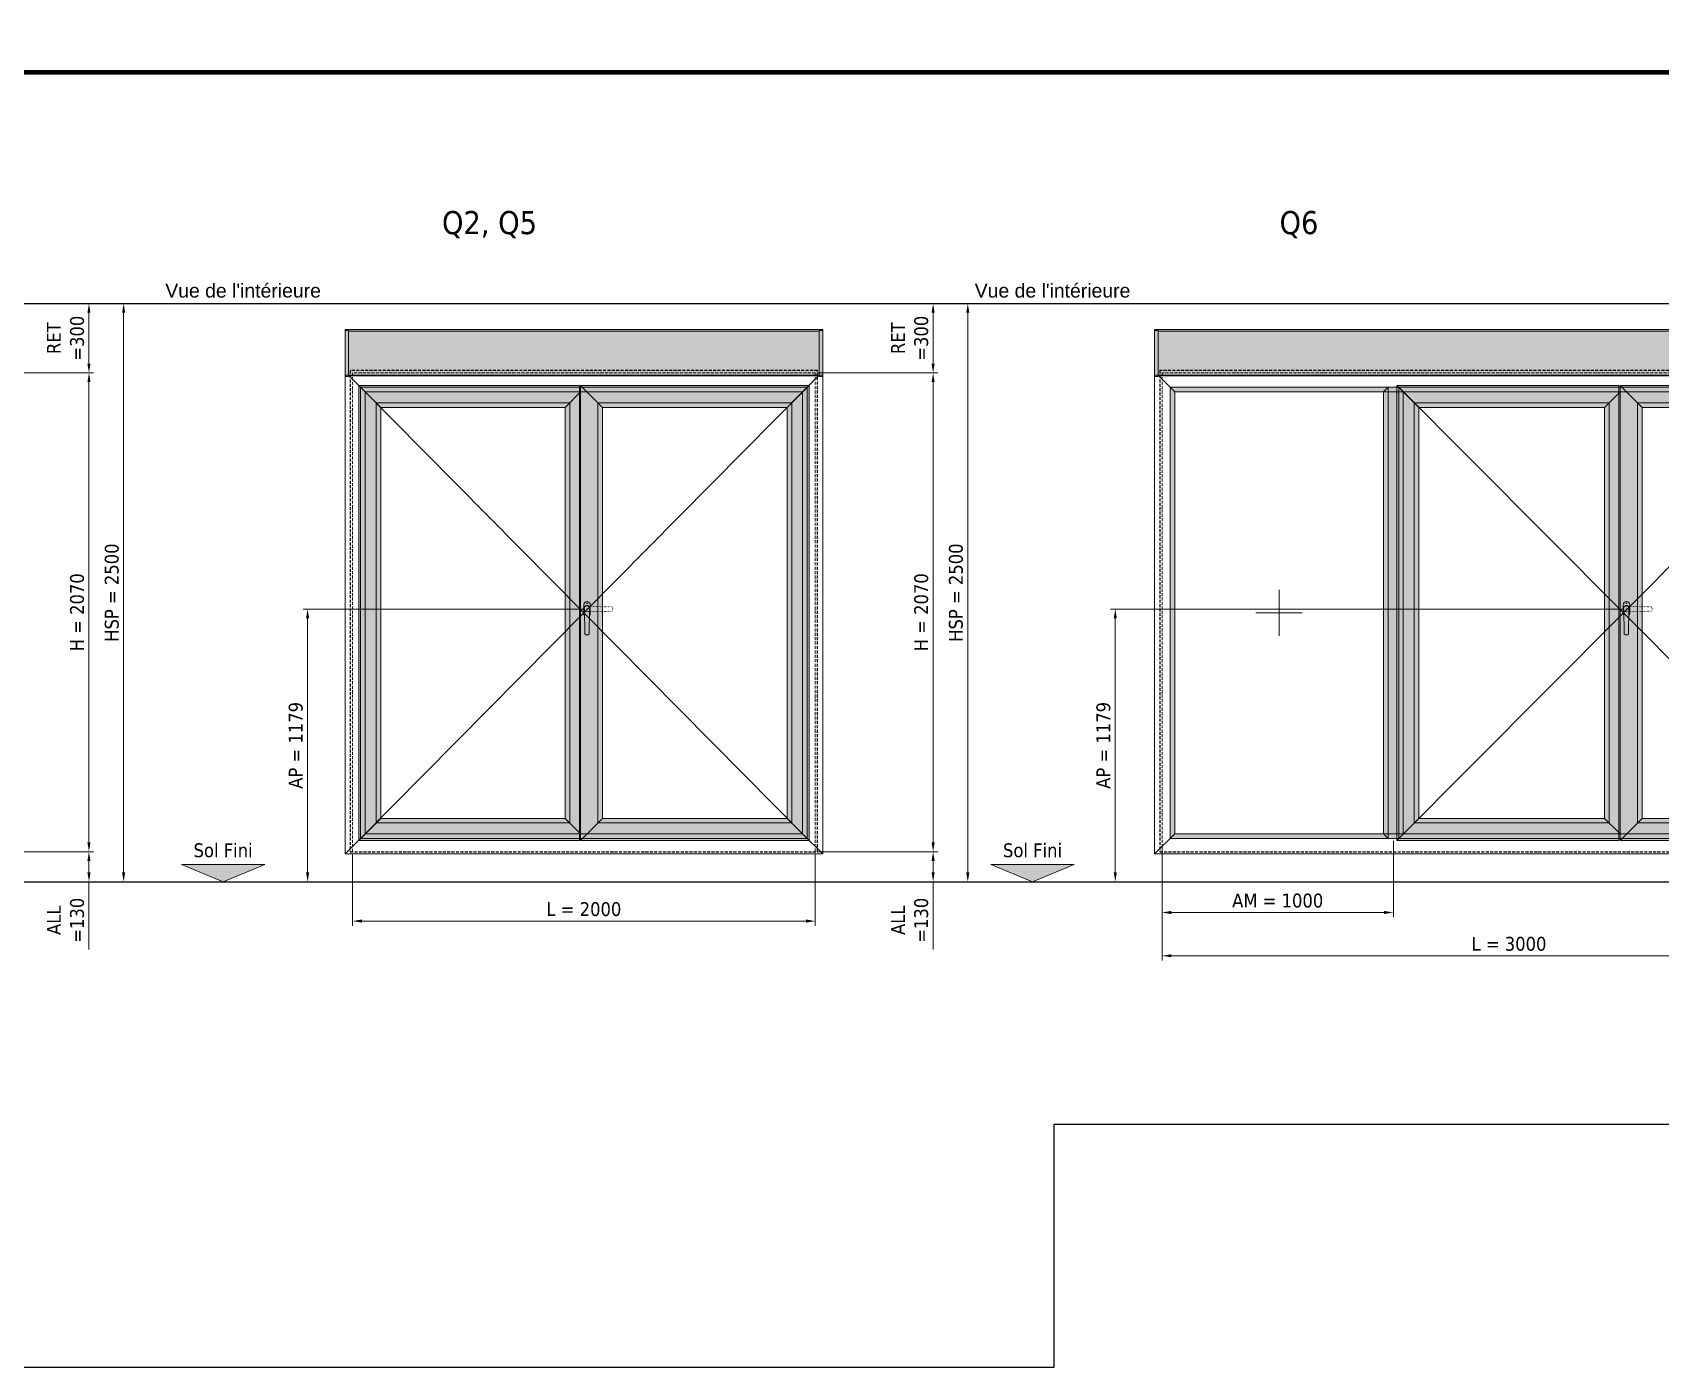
# Model space of a CAD drawing. Header units: millimetres. Extents: x -20000 to 230000, y -17405 to 25402.
# Drawn here: x 6584 to 13623, y 10500 to 16272 of the extents above; entities that cross this region are included whole.
import ezdxf
from ezdxf.enums import TextEntityAlignment as Align

# ---------------------------------------------------------------- set-up
doc = ezdxf.new("R2010")
doc.units = ezdxf.units.MM
doc.header["$PDMODE"] = 35
doc.header["$PDSIZE"] = 0.5
for name, pattern in [('ACAD_ISO07W100', [3, 0, -3]), ('AXES', [50.8, 31.75, -6.35, 6.35, -6.35]), ('CACHE', [9.525, 6.35, -3.175]), ('POINTILLE', [6.35, 0, -6.35])]:
    doc.linetypes.add(name, pattern=pattern)
doc.layers.get('0').update_dxf_attribs({"lineweight": 13})
doc.layers.get('Defpoints').update_dxf_attribs({"true_color": 0xc2a584})
doc.layers.add('0 - Invisible', color=43, linetype='Continuous', lineweight=0, plot=False)
doc.layers.add('Non visible', color=163, linetype='Continuous', lineweight=25, plot=False)
for name, color, linetype, lineweight in [('1 - Axe', 1, 'AXES', 0), ('1 - BETON', 251, 'Continuous', 25), ('1 - Cotation', 32, 'Continuous', 13), ('1 - Isolant', 132, 'Continuous', 13), ('1 - PVC', 7, 'Continuous', 13), ('1 - Texte', 7, 'Continuous', 13), ('Repère coupe et élévation', 145, 'Continuous', 13), ('Texte', 7, 'Continuous', 13)]:
    doc.layers.add(name, color=color, linetype=linetype, lineweight=lineweight)
doc.layers.add('1 - Cache', color=7, linetype='Continuous', lineweight=0, true_color=0xffffff)
doc.styles.get("Standard").update_dxf_attribs({"font": 'ARIALUNI.TTF'})
doc.styles.add('Texte Poralu', font='tahomabd.ttf')
doc.dimstyles.new('100 - 5000', dxfattribs={"dimtxt": 60, "dimasz": 40, "dimexe": 20, "dimexo": 10, "dimgap": 20, "dimtad": 1, "dimdec": 1, "dimtxsty": 'Texte Poralu', "dimcen": 40, "dimazin": 0, "dimtfac": 1, "dimtdec": 1, "dimtmove": 0, "dimatfit": 3, "dimfxl": 1, "dimarcsym": 0})

# ---------------------------------------------------------------- blocks, each defined once
blk = doc.blocks.new('Règle pour élévation')
at = {"const_width": 20}
blk.add_lwpolyline([(0, 0), (20250, 0)], dxfattribs=at)
at = {"layer": 'Defpoints', "color": 2}
for p in [(6500, 0), (7000, 0), (7500, 0), (8000, 0), (8500, 0), (9000, 0), (9500, 0), (10000, 0), (10500, 0), (11000, 0), (11500, 0), (12000, 0), (12500, 0), (13000, 0)]:
    blk.add_point(p, dxfattribs=at)
blk = doc.blocks.new('*D1288')
at = {"layer": '1 - Cotation', "color": 0, "lineweight": -2, "transparency": 16777216}
for p, q in [((3610, 2500), (3600, 2500)), ((3620, 2460), (3620, 40)), ((3610, 0), (3600, 0))]:
    blk.add_line(p, q, dxfattribs=at)
at = {"layer": '1 - Cotation', "color": 0, "transparency": 16777216}
for points in [[(3613.3, 2460), (3626.7, 2460), (3620, 2500)], [(3613.3, 40), (3626.7, 40), (3620, 0)]]:
    blk.add_solid(points, dxfattribs=at)
at = {"layer": 'Defpoints', "color": 0, "transparency": 16777216}
for p in [(3620, 2500), (3620, 0), (3620, 0)]:
    blk.add_point(p, dxfattribs=at)
at = {"layer": '1 - Cotation', "color": 0, "transparency": 16777216, "insert": (3568.8, 1250), "char_height": 60, "attachment_point": 5, "rotation": 90, "style": 'Texte Poralu'}
blk.add_mtext('HSP = 2500', dxfattribs=at)
blk = doc.blocks.new('*D1289')
at = {"layer": '1 - Cotation', "color": 0, "lineweight": -2, "transparency": 16777216}
for p, q in [((2970, 130), (3490, 130)), ((3470, 90), (3470, 40)), ((3460, 0), (3450, 0)), ((3470, 0), (3470, -293))]:
    blk.add_line(p, q, dxfattribs=at)
at = {"layer": '1 - Cotation', "color": 0, "transparency": 16777216}
for points in [[(3463.3, 90), (3476.7, 90), (3470, 130)], [(3463.3, 40), (3476.7, 40), (3470, 0)]]:
    blk.add_solid(points, dxfattribs=at)
at = {"layer": 'Defpoints', "color": 0, "transparency": 16777216}
for p in [(2960, 130), (3470, 0), (3470, 0)]:
    blk.add_point(p, dxfattribs=at)
at = {"layer": '1 - Cotation', "color": 0, "transparency": 16777216, "insert": (3368.8, -166.5), "char_height": 60, "attachment_point": 5, "rotation": 90, "style": 'Texte Poralu'}
blk.add_mtext('ALL\\P=130', dxfattribs=at)
blk = doc.blocks.new('*D1290')
at = {"layer": '1 - Cotation', "color": 0, "lineweight": -2, "transparency": 16777216}
for p, q in [((2970, 2200), (3490, 2200)), ((3470, 170), (3470, 2160)), ((2970, 130), (3490, 130))]:
    blk.add_line(p, q, dxfattribs=at)
at = {"layer": '1 - Cotation', "color": 0, "transparency": 16777216}
for points in [[(3463.3, 2160), (3476.7, 2160), (3470, 2200)], [(3463.3, 170), (3476.7, 170), (3470, 130)]]:
    blk.add_solid(points, dxfattribs=at)
at = {"layer": 'Defpoints', "color": 0, "transparency": 16777216}
for p in [(2960, 2200), (3470, 2200), (2960, 130)]:
    blk.add_point(p, dxfattribs=at)
at = {"layer": '1 - Cotation', "color": 0, "transparency": 16777216, "insert": (3418.8, 1165), "char_height": 60, "attachment_point": 5, "rotation": 90, "style": 'Texte Poralu'}
blk.add_mtext('H = 2070', dxfattribs=at)
blk = doc.blocks.new('*D1291')
at = {"layer": '1 - Cotation', "color": 0, "lineweight": -2, "transparency": 16777216}
for p, q in [((3460, 2500), (3450, 2500)), ((3470, 2460), (3470, 2240)), ((2980, 2200), (3490, 2200))]:
    blk.add_line(p, q, dxfattribs=at)
at = {"layer": '1 - Cotation', "color": 0, "transparency": 16777216}
for points in [[(3463.3, 2460), (3476.7, 2460), (3470, 2500)], [(3463.3, 2240), (3476.7, 2240), (3470, 2200)]]:
    blk.add_solid(points, dxfattribs=at)
at = {"layer": 'Defpoints', "color": 0, "transparency": 16777216}
for p in [(3470, 2500), (2970, 2200), (3470, 2200)]:
    blk.add_point(p, dxfattribs=at)
at = {"layer": '1 - Cotation', "color": 0, "transparency": 16777216, "insert": (3368.8, 2350), "char_height": 60, "attachment_point": 5, "rotation": 90, "style": 'Texte Poralu'}
blk.add_mtext('RET\\P=300', dxfattribs=at)
blk = doc.blocks.new('*U157')
blk.add_hatch(color=256).paths.add_polyline_path([(0, 0), (180, 75), (-180, 75)])
blk.add_lwpolyline([(0, 0), (180, 75), (-180, 75), (0, 0)])
at = {"layer": 'Texte', "insert": (0, 105), "char_height": 60, "attachment_point": 8, "style": 'Texte Poralu'}
blk.add_mtext('Sol Fini', dxfattribs=at)
blk = doc.blocks.new('*D1292')
at = {"layer": '1 - Cotation', "color": 0, "lineweight": -2, "transparency": 16777216}
for p, q in [((960, 120), (960, -190)), ((2960, 120), (2960, -190)), ((2920, -170), (1000, -170))]:
    blk.add_line(p, q, dxfattribs=at)
at = {"layer": '1 - Cotation', "color": 0, "transparency": 16777216}
for points in [[(1000, -163.3), (1000, -176.7), (960, -170)], [(2920, -163.3), (2920, -176.7), (2960, -170)]]:
    blk.add_solid(points, dxfattribs=at)
at = {"layer": 'Defpoints', "color": 0, "transparency": 16777216}
for p in [(960, 130), (2960, 130), (960, -170)]:
    blk.add_point(p, dxfattribs=at)
at = {"layer": '1 - Cotation', "color": 0, "transparency": 16777216, "insert": (1960, -118.8), "char_height": 60, "attachment_point": 5, "style": 'Texte Poralu'}
blk.add_mtext('L = 2000', dxfattribs=at)
blk = doc.blocks.new('Rep_châssis')
at = {"style": 'Texte Poralu'}
blk.add_attdef('REP_CHASSIS', text='', height=100, dxfattribs=at).set_placement((0, 0), align=Align.MIDDLE_CENTER)
blk = doc.blocks.new('*U1305')
at = {"layer": '1 - Cache'}
blk.add_hatch(color=256, dxfattribs=at).paths.add_polyline_path([(-32.5, 2055), (-32.5, 2257), (2032.5, 2257), (2032.5, 2055), (2017.5, 2055), (2017.5, 2057), (-17.5, 2057), (-17.5, 2055)])
at = {"layer": '0 - Invisible'}
blk.add_lwpolyline([(-32.5, 2055), (-32.5, 2257), (2032.5, 2257), (2032.5, 2055), (2017.5, 2055), (2017.5, 2057), (-17.5, 2057), (-17.5, 2055), (-32.5, 2055)], dxfattribs=at)
at = {"layer": '0 - Invisible', "linetype": 'POINTILLE'}
blk.add_lwpolyline([(2000, 2070), (0, 2070), (0, 0), (2000, 0)], close=True, dxfattribs=at)
at = {"layer": '1 - PVC'}
for p, q in [((54.5, 1988), (-17.5, 2060)), ((1945.5, 1988), (2017.5, 2060)), ((54.5, 77), (-32.5, -10)), ((1945.5, 77), (2032.5, -10))]:
    blk.add_line(p, q, dxfattribs=at)
for points in [[(-32.5, 2253), (-32.5, 2257), (2032.5, 2257), (2032.5, 2253)], [(-17.5, 2251), (2017.5, 2251)], [(2017.5, 2057), (-17.5, 2057)]]:
    blk.add_lwpolyline(points, dxfattribs=at)
for points in [[(-32.5, 2253), (-17.5, 2253), (-17.5, 2055), (-32.5, 2055)], [(2032.5, 2253), (2017.5, 2253), (2017.5, 2055), (2032.5, 2055)], [(-32.5, -10), (2032.5, -10), (2032.5, 2060), (-32.5, 2060)], [(34.5, 57), (1965.5, 57), (1965.5, 2008), (34.5, 2008)], [(54.5, 77), (1945.5, 77), (1945.5, 1988), (54.5, 1988)]]:
    blk.add_lwpolyline(points, close=True, dxfattribs=at)
blk = doc.blocks.new('*U1308')
at = {"layer": '1 - Cache'}
h = blk.add_hatch(color=256, dxfattribs=at)
h.dxf.hatch_style = 1
h.paths.add_polyline_path([(-8, 1959), (946.5, 1959), (946.5, -8), (-8, -8)])
h.paths.add_polyline_path([(951.5, -8), (1939, -8), (1939, 1959), (951.5, 1959)])
h.paths.add_polyline_path([(1046.5, 87), (1844, 87), (1844, 1864), (1046.5, 1864)], flags=16)
h.paths.add_polyline_path([(87, 1864), (884.5, 1864), (884.5, 87), (87, 87)], flags=16)
h = blk.add_hatch(color=256, dxfattribs=at)
h.dxf.hatch_style = 1
h.paths.add_polyline_path([(946.5, 0), (951.5, 0), (951.5, 1951), (946.5, 1951)])
at = {"layer": '0 - Invisible', "linetype": 'POINTILLE'}
blk.add_lwpolyline([(0, 0), (1931, 0), (1931, 1951), (0, 1951)], close=True, dxfattribs=at)
at = {"layer": '1 - PVC'}
for p, q in [((-8, 1959), (87, 1864)), ((884.5, 1864), (951.5, 1931)), ((951.5, 1959), (1046.5, 1864)), ((1939, 1959), (1844, 1864)), ((-8, -8), (87, 87)), ((884.5, 87), (951.5, 20)), ((951.5, -8), (1046.5, 87)), ((1939, -8), (1844, 87))]:
    blk.add_line(p, q, dxfattribs=at)
for points in [[(-8, 1959), (946.5, 1959), (946.5, -8), (-8, -8)], [(946.5, 0), (951.5, 0), (951.5, 1951), (946.5, 1951)], [(951.5, -8), (1939, -8), (1939, 1959), (951.5, 1959)], [(67, 1884), (904.5, 1884), (904.5, 67), (67, 67)], [(87, 1864), (884.5, 1864), (884.5, 87), (87, 87)], [(1026.5, 67), (1864, 67), (1864, 1884), (1026.5, 1884)], [(1046.5, 87), (1844, 87), (1844, 1864), (1046.5, 1864)]]:
    blk.add_lwpolyline(points, close=True, dxfattribs=at)
blk = doc.blocks.new('*U1309')
at = {"layer": '0 - Invisible', "linetype": 'POINTILLE'}
blk.add_lwpolyline([(0, 0), (1931, 0), (1931, 1951), (0, 1951)], close=True, dxfattribs=at)
at = {"layer": '1 - Axe', "color": 5, "linetype": 'ByBlock'}
for p, q in [((0, 1951), (1931, 0)), ((1931, 1951), (0, 0))]:
    blk.add_line(p, q, dxfattribs=at)
blk = doc.blocks.new('*U156')
at = {"color": 253, "linetype": 'ACAD_ISO07W100', "lineweight": -2, "ltscale": 0.25}
for p, q in [((27.6, 11), (134.6, 9.6)), ((27.6, -11), (134.6, -9.6))]:
    blk.add_line(p, q, dxfattribs=at)
for centre, radius, start, end in [((134.6, 7.6), 2, 37.55191, 89.22925), ((124.7, 0), 14.4, 322.44809, 37.55191), ((134.6, -7.6), 2, 270.77075, 322.44809)]:
    blk.add_arc(centre, radius, start, end, dxfattribs=at)
blk.add_ellipse((27.6, 0), major_axis=(-16.5, 0), ratio=0.757576, start_param=4.199407, end_param=8.366964, dxfattribs=at)
at = {"layer": '0 - Invisible'}
blk.add_point((27.6, 0), dxfattribs=at)
at = {"layer": '1 - PVC'}
for p, q in [((13.6, 18.5), (13.6, -18.5)), ((16.6, 0), (18.1, -107)), ((27.6, 26.2), (27.6, 25)), ((27.6, 23.3), (27.6, 24.5)), ((38.6, 0), (37.2, -107)), ((41.6, -18.5), (41.6, 18.5))]:
    blk.add_line(p, q, dxfattribs=at)
blk.add_lwpolyline([(26.8, 26.2), (26, 24.7), (26.8, 23.3), (28.5, 23.3), (29.3, 24.7), (28.5, 26.2)], close=True, dxfattribs=at)
for centre, radius, start, end in [((27.6, 18.5), 14, 0, 180), ((27.6, -18.5), 14, 180, 220.60795), ((27.6, -18.5), 14, 319.39205, 0), ((20.1, -106.9), 2, 180.77075, 232.44809), ((27.6, -97.1), 14.4, 232.44809, 307.55191), ((35.2, -106.9), 2, 307.55191, 359.22925)]:
    blk.add_arc(centre, radius, start, end, dxfattribs=at)
blk.add_ellipse((27.6, 0), major_axis=(0, 16.5), ratio=0.757576, start_param=4.199407, end_param=8.366964, dxfattribs=at)
blk = doc.blocks.new('*D1312')
at = {"layer": '1 - Texte', "color": 0, "lineweight": -2, "transparency": 16777216}
for p, q in [((17.6, 1000), (-1200.5, 1000)), ((-1180.5, 960), (-1180.5, -139)), ((-1190.5, -179), (-1200.5, -179))]:
    blk.add_line(p, q, dxfattribs=at)
at = {"layer": '1 - Texte', "color": 0, "transparency": 16777216}
for points in [[(-1187.2, 960), (-1173.8, 960), (-1180.5, 1000)], [(-1187.2, -139), (-1173.8, -139), (-1180.5, -179)]]:
    blk.add_solid(points, dxfattribs=at)
at = {"layer": 'Defpoints', "color": 0, "transparency": 16777216}
for p in [(27.6, 1000), (-1180.5, -179), (-1180.5, -179)]:
    blk.add_point(p, dxfattribs=at)
at = {"layer": '1 - Texte', "color": 0, "transparency": 16777216, "insert": (-1231.7, 410.5), "char_height": 60, "attachment_point": 5, "rotation": 90, "style": 'Texte Poralu'}
blk.add_mtext('AP = 1179', dxfattribs=at)
blk = doc.blocks.new('*D1314')
at = {"layer": '1 - Cotation', "color": 0, "lineweight": -2, "transparency": 16777216}
for p, q in [((4630, 2500), (4640, 2500)), ((4620, 2460), (4620, 40)), ((4610, 0), (4600, 0))]:
    blk.add_line(p, q, dxfattribs=at)
at = {"layer": '1 - Cotation', "color": 0, "transparency": 16777216}
for points in [[(4613.3, 2460), (4626.7, 2460), (4620, 2500)], [(4613.3, 40), (4626.7, 40), (4620, 0)]]:
    blk.add_solid(points, dxfattribs=at)
at = {"layer": 'Defpoints', "color": 0, "transparency": 16777216}
for p in [(4620, 2500), (4620, 0), (4620, 0)]:
    blk.add_point(p, dxfattribs=at)
at = {"layer": '1 - Cotation', "color": 0, "transparency": 16777216, "insert": (4568.8, 1250), "char_height": 60, "attachment_point": 5, "rotation": 90, "style": 'Texte Poralu'}
blk.add_mtext('HSP = 2500', dxfattribs=at)
blk = doc.blocks.new('*D1315')
at = {"layer": '1 - Cotation', "color": 0, "lineweight": -2, "transparency": 16777216}
for p, q in [((3970, 130), (4490, 130)), ((4470, 90), (4470, 40)), ((4460, 0), (4450, 0)), ((4470, 0), (4470, -293))]:
    blk.add_line(p, q, dxfattribs=at)
at = {"layer": '1 - Cotation', "color": 0, "transparency": 16777216}
for points in [[(4463.3, 90), (4476.7, 90), (4470, 130)], [(4463.3, 40), (4476.7, 40), (4470, 0)]]:
    blk.add_solid(points, dxfattribs=at)
at = {"layer": 'Defpoints', "color": 0, "transparency": 16777216}
for p in [(3960, 130), (4470, 0), (4470, 0)]:
    blk.add_point(p, dxfattribs=at)
at = {"layer": '1 - Cotation', "color": 0, "transparency": 16777216, "insert": (4368.8, -166.5), "char_height": 60, "attachment_point": 5, "rotation": 90, "style": 'Texte Poralu'}
blk.add_mtext('ALL\\P=130', dxfattribs=at)
blk = doc.blocks.new('*D1316')
at = {"layer": '1 - Cotation', "color": 0, "lineweight": -2, "transparency": 16777216}
for p, q in [((3970, 2200), (4490, 2200)), ((4470, 170), (4470, 2160)), ((3970, 130), (4490, 130))]:
    blk.add_line(p, q, dxfattribs=at)
at = {"layer": '1 - Cotation', "color": 0, "transparency": 16777216}
for points in [[(4463.3, 2160), (4476.7, 2160), (4470, 2200)], [(4463.3, 170), (4476.7, 170), (4470, 130)]]:
    blk.add_solid(points, dxfattribs=at)
at = {"layer": 'Defpoints', "color": 0, "transparency": 16777216}
for p in [(3960, 2200), (4470, 2200), (3960, 130)]:
    blk.add_point(p, dxfattribs=at)
at = {"layer": '1 - Cotation', "color": 0, "transparency": 16777216, "insert": (4418.8, 1165), "char_height": 60, "attachment_point": 5, "rotation": 90, "style": 'Texte Poralu'}
blk.add_mtext('H = 2070', dxfattribs=at)
blk = doc.blocks.new('*D1317')
at = {"layer": '1 - Cotation', "color": 0, "lineweight": -2, "transparency": 16777216}
for p, q in [((4460, 2500), (4450, 2500)), ((4470, 2460), (4470, 2240)), ((3980, 2200), (4490, 2200))]:
    blk.add_line(p, q, dxfattribs=at)
at = {"layer": '1 - Cotation', "color": 0, "transparency": 16777216}
for points in [[(4463.3, 2460), (4476.7, 2460), (4470, 2500)], [(4463.3, 2240), (4476.7, 2240), (4470, 2200)]]:
    blk.add_solid(points, dxfattribs=at)
at = {"layer": 'Defpoints', "color": 0, "transparency": 16777216}
for p in [(4470, 2500), (3970, 2200), (4470, 2200)]:
    blk.add_point(p, dxfattribs=at)
at = {"layer": '1 - Cotation', "color": 0, "transparency": 16777216, "insert": (4368.8, 2350), "char_height": 60, "attachment_point": 5, "rotation": 90, "style": 'Texte Poralu'}
blk.add_mtext('RET\\P=300', dxfattribs=at)
blk = doc.blocks.new('*D1318')
at = {"layer": '1 - Cotation', "color": 0, "lineweight": -2, "transparency": 16777216}
for p, q in [((960, 120), (960, -340)), ((3960, 120), (3960, -340)), ((3920, -320), (1000, -320))]:
    blk.add_line(p, q, dxfattribs=at)
at = {"layer": '1 - Cotation', "color": 0, "transparency": 16777216}
for points in [[(1000, -313.3), (1000, -326.7), (960, -320)], [(3920, -313.3), (3920, -326.7), (3960, -320)]]:
    blk.add_solid(points, dxfattribs=at)
at = {"layer": 'Defpoints', "color": 0, "transparency": 16777216}
for p in [(960, 130), (3960, 130), (960, -320)]:
    blk.add_point(p, dxfattribs=at)
at = {"layer": '1 - Cotation', "color": 0, "transparency": 16777216, "insert": (2460, -268.8), "char_height": 60, "attachment_point": 5, "style": 'Texte Poralu'}
blk.add_mtext('L = 3000', dxfattribs=at)
blk = doc.blocks.new('*U1331')
at = {"layer": '1 - Cache'}
blk.add_hatch(color=256, dxfattribs=at).paths.add_polyline_path([(-32.5, 2055), (-32.5, 2257), (3032.5, 2257), (3032.5, 2055), (3017.5, 2055), (3017.5, 2057), (-17.5, 2057), (-17.5, 2055)])
at = {"layer": '0 - Invisible'}
blk.add_lwpolyline([(-32.5, 2055), (-32.5, 2257), (3032.5, 2257), (3032.5, 2055), (3017.5, 2055), (3017.5, 2057), (-17.5, 2057), (-17.5, 2055), (-32.5, 2055)], dxfattribs=at)
at = {"layer": '0 - Invisible', "linetype": 'POINTILLE'}
blk.add_lwpolyline([(3000, 2070), (0, 2070), (0, 0), (3000, 0)], close=True, dxfattribs=at)
at = {"layer": '1 - PVC'}
for p, q in [((54.5, 1988), (-17.5, 2060)), ((2945.5, 1988), (3017.5, 2060)), ((54.5, 77), (-32.5, -10)), ((2945.5, 77), (3032.5, -10))]:
    blk.add_line(p, q, dxfattribs=at)
for points in [[(-32.5, 2253), (-32.5, 2257), (3032.5, 2257), (3032.5, 2253)], [(-17.5, 2251), (3017.5, 2251)], [(3017.5, 2057), (-17.5, 2057)]]:
    blk.add_lwpolyline(points, dxfattribs=at)
for points in [[(-32.5, 2253), (-17.5, 2253), (-17.5, 2055), (-32.5, 2055)], [(3032.5, 2253), (3017.5, 2253), (3017.5, 2055), (3032.5, 2055)], [(-32.5, -10), (3032.5, -10), (3032.5, 2060), (-32.5, 2060)], [(34.5, 57), (2965.5, 57), (2965.5, 2008), (34.5, 2008)], [(54.5, 77), (2945.5, 77), (2945.5, 1988), (54.5, 1988)]]:
    blk.add_lwpolyline(points, close=True, dxfattribs=at)
blk = doc.blocks.new('*D1336')
at = {"layer": 'Defpoints', "color": 0, "transparency": 16777216}
for p in [(965.5, 0), (-34.5, -20), (-34.5, -320)]:
    blk.add_point(p, dxfattribs=at)
at = {"layer": 'Texte', "color": 0, "lineweight": -2, "transparency": 16777216}
for p, q in [((-34.5, -30), (-34.5, -340)), ((965.5, -10), (965.5, -340)), ((925.5, -320), (5.5, -320))]:
    blk.add_line(p, q, dxfattribs=at)
at = {"layer": 'Texte', "color": 0, "transparency": 16777216}
for points in [[(5.5, -313.3), (5.5, -326.7), (-34.5, -320)], [(925.5, -313.3), (925.5, -326.7), (965.5, -320)]]:
    blk.add_solid(points, dxfattribs=at)
at = {"layer": 'Texte', "color": 0, "transparency": 16777216, "insert": (465.5, -268.8), "char_height": 60, "attachment_point": 5, "style": 'Texte Poralu'}
blk.add_mtext('AM = 1000', dxfattribs=at)
blk = doc.blocks.new('*U1340')
at = {"layer": '1 - Cache'}
h = blk.add_hatch(color=256, dxfattribs=at)
h.dxf.hatch_style = 1
h.paths.add_polyline_path([(-8, 1959), (952.25, 1959), (952.25, -8), (-8, -8)])
h.paths.add_polyline_path([(957.25, -8), (1950.5, -8), (1950.5, 1959), (957.25, 1959)])
h.paths.add_polyline_path([(1052.25, 87), (1855.5, 87), (1855.5, 1864), (1052.25, 1864)], flags=16)
h.paths.add_polyline_path([(87, 1864), (890.25, 1864), (890.25, 87), (87, 87)], flags=16)
h = blk.add_hatch(color=256, dxfattribs=at)
h.dxf.hatch_style = 1
h.paths.add_polyline_path([(952.25, 0), (957.25, 0), (957.25, 1951), (952.25, 1951)])
at = {"layer": '0 - Invisible', "linetype": 'POINTILLE'}
blk.add_lwpolyline([(0, 0), (1942.5, 0), (1942.5, 1951), (0, 1951)], close=True, dxfattribs=at)
at = {"layer": '1 - PVC'}
for p, q in [((-8, 1959), (87, 1864)), ((890.25, 1864), (957.25, 1931)), ((957.25, 1959), (1052.25, 1864)), ((1950.5, 1959), (1855.5, 1864)), ((-8, -8), (87, 87)), ((890.25, 87), (957.25, 20)), ((957.25, -8), (1052.25, 87)), ((1950.5, -8), (1855.5, 87))]:
    blk.add_line(p, q, dxfattribs=at)
for points in [[(-8, 1959), (952.25, 1959), (952.25, -8), (-8, -8)], [(952.25, 0), (957.25, 0), (957.25, 1951), (952.25, 1951)], [(957.25, -8), (1950.5, -8), (1950.5, 1959), (957.25, 1959)], [(67, 1884), (910.25, 1884), (910.25, 67), (67, 67)], [(87, 1864), (890.25, 1864), (890.25, 87), (87, 87)], [(1032.25, 67), (1875.5, 67), (1875.5, 1884), (1032.25, 1884)], [(1052.25, 87), (1855.5, 87), (1855.5, 1864), (1052.25, 1864)]]:
    blk.add_lwpolyline(points, close=True, dxfattribs=at)
blk = doc.blocks.new('*U1341')
at = {"layer": '0 - Invisible', "linetype": 'POINTILLE'}
blk.add_lwpolyline([(0, 0), (1942.5, 0), (1942.5, 1951), (0, 1951)], close=True, dxfattribs=at)
at = {"layer": '1 - Axe', "color": 5, "linetype": 'ByBlock'}
for p, q in [((0, 1951), (1942.5, 0)), ((1942.5, 1951), (0, 0))]:
    blk.add_line(p, q, dxfattribs=at)
blk = doc.blocks.new('*D1344')
at = {"layer": '1 - Texte', "color": 0, "lineweight": -2, "transparency": 16777216}
for p, q in [((17.6, 1000), (-2202.6, 1000)), ((-2182.6, 960), (-2182.6, -139)), ((-2192.6, -179), (-2202.6, -179))]:
    blk.add_line(p, q, dxfattribs=at)
at = {"layer": '1 - Texte', "color": 0, "transparency": 16777216}
for points in [[(-2189.3, 960), (-2176, 960), (-2182.6, 1000)], [(-2189.3, -139), (-2176, -139), (-2182.6, -179)]]:
    blk.add_solid(points, dxfattribs=at)
at = {"layer": 'Defpoints', "color": 0, "transparency": 16777216}
for p in [(27.6, 1000), (-2182.6, -179), (-2182.6, -179)]:
    blk.add_point(p, dxfattribs=at)
at = {"layer": '1 - Texte', "color": 0, "transparency": 16777216, "insert": (-2233.8, 410.5), "char_height": 60, "attachment_point": 5, "rotation": 90, "style": 'Texte Poralu'}
blk.add_mtext('AP = 1179', dxfattribs=at)
blk = doc.blocks.new('*U1337')
at = {"layer": '1 - Cache'}
h = blk.add_hatch(color=256, dxfattribs=at)
h.paths.add_polyline_path([(20, 20), (922.5, 20), (922.5, 1931), (20, 1931)], flags=16)
h.paths.add_polyline_path([(0, 0), (942.5, 0), (942.5, 1951), (0, 1951)])
at = {"layer": '1 - PVC'}
for p, q in [((20, 1931), (0, 1951)), ((922.5, 1931), (942.5, 1951)), ((20, 20), (0, 0)), ((922.5, 20), (942.5, 0))]:
    blk.add_line(p, q, dxfattribs=at)
for points in [[(0, 0), (942.5, 0), (942.5, 1951), (0, 1951)], [(20, 20), (922.5, 20), (922.5, 1931), (20, 1931)]]:
    blk.add_lwpolyline(points, close=True, dxfattribs=at)
blk = doc.blocks.new('*U1338')
at = {"layer": '0 - Invisible', "linetype": 'POINTILLE'}
blk.add_lwpolyline([(0, 0), (942.5, 0), (942.5, 1951), (0, 1951)], close=True, dxfattribs=at)
at = {"layer": '1 - Axe', "color": 5, "linetype": 'ByBlock'}
for p, q in [((471.25, 1075.5), (471.25, 875.5)), ((371.25, 975.5), (571.25, 975.5))]:
    blk.add_line(p, q, dxfattribs=at)
blk = doc.blocks.new('*D1262')
at = {"layer": '1 - Cotation', "color": 0, "lineweight": -2, "transparency": 16777216}
for p, q in [((2460, 2500), (2450, 2500)), ((2470, 2460), (2470, 40)), ((2460, 0), (2450, 0))]:
    blk.add_line(p, q, dxfattribs=at)
at = {"layer": '1 - Cotation', "color": 0, "transparency": 16777216}
for points in [[(2463.3, 2460), (2476.7, 2460), (2470, 2500)], [(2463.3, 40), (2476.7, 40), (2470, 0)]]:
    blk.add_solid(points, dxfattribs=at)
at = {"layer": 'Defpoints', "color": 0, "transparency": 16777216}
for p in [(2470, 2500), (2470, 0), (2470, 0)]:
    blk.add_point(p, dxfattribs=at)
at = {"layer": '1 - Cotation', "color": 0, "transparency": 16777216, "insert": (2418.8, 1250), "char_height": 60, "attachment_point": 5, "rotation": 90, "style": 'Texte Poralu'}
blk.add_mtext('HSP = 2500', dxfattribs=at)
blk = doc.blocks.new('*D1263')
at = {"layer": '1 - Cotation', "color": 0, "lineweight": -2, "transparency": 16777216}
for p, q in [((1970, 130), (2340, 130)), ((2320, 90), (2320, 40)), ((2310, 0), (2300, 0)), ((2320, 0), (2320, -293))]:
    blk.add_line(p, q, dxfattribs=at)
at = {"layer": '1 - Cotation', "color": 0, "transparency": 16777216}
for points in [[(2313.3, 90), (2326.7, 90), (2320, 130)], [(2313.3, 40), (2326.7, 40), (2320, 0)]]:
    blk.add_solid(points, dxfattribs=at)
at = {"layer": 'Defpoints', "color": 0, "transparency": 16777216}
for p in [(1960, 130), (2320, 0), (2320, 0)]:
    blk.add_point(p, dxfattribs=at)
at = {"layer": '1 - Cotation', "color": 0, "transparency": 16777216, "insert": (2218.8, -166.5), "char_height": 60, "attachment_point": 5, "rotation": 90, "style": 'Texte Poralu'}
blk.add_mtext('ALL\\P=130', dxfattribs=at)
blk = doc.blocks.new('*D1264')
at = {"layer": '1 - Cotation', "color": 0, "lineweight": -2, "transparency": 16777216}
for p, q in [((1970, 2200), (2340, 2200)), ((2320, 170), (2320, 2160)), ((1970, 130), (2340, 130))]:
    blk.add_line(p, q, dxfattribs=at)
at = {"layer": '1 - Cotation', "color": 0, "transparency": 16777216}
for points in [[(2313.3, 2160), (2326.7, 2160), (2320, 2200)], [(2313.3, 170), (2326.7, 170), (2320, 130)]]:
    blk.add_solid(points, dxfattribs=at)
at = {"layer": 'Defpoints', "color": 0, "transparency": 16777216}
for p in [(1960, 2200), (2320, 2200), (1960, 130)]:
    blk.add_point(p, dxfattribs=at)
at = {"layer": '1 - Cotation', "color": 0, "transparency": 16777216, "insert": (2268.8, 1165), "char_height": 60, "attachment_point": 5, "rotation": 90, "style": 'Texte Poralu'}
blk.add_mtext('H = 2070', dxfattribs=at)
blk = doc.blocks.new('*D1265')
at = {"layer": '1 - Cotation', "color": 0, "lineweight": -2, "transparency": 16777216}
for p, q in [((2310, 2500), (2300, 2500)), ((2320, 2460), (2320, 2240)), ((1980, 2200), (2340, 2200))]:
    blk.add_line(p, q, dxfattribs=at)
at = {"layer": '1 - Cotation', "color": 0, "transparency": 16777216}
for points in [[(2313.3, 2460), (2326.7, 2460), (2320, 2500)], [(2313.3, 2240), (2326.7, 2240), (2320, 2200)]]:
    blk.add_solid(points, dxfattribs=at)
at = {"layer": 'Defpoints', "color": 0, "transparency": 16777216}
for p in [(2320, 2500), (1970, 2200), (2320, 2200)]:
    blk.add_point(p, dxfattribs=at)
at = {"layer": '1 - Cotation', "color": 0, "transparency": 16777216, "insert": (2218.8, 2350), "char_height": 60, "attachment_point": 5, "rotation": 90, "style": 'Texte Poralu'}
blk.add_mtext('RET\\P=300', dxfattribs=at)
blk = doc.blocks.new('*D1266')
at = {"layer": '1 - Cotation', "color": 0, "lineweight": -2, "transparency": 16777216}
for p, q in [((960, 120), (960, -190)), ((1960, 120), (1960, -190)), ((1920, -170), (1000, -170))]:
    blk.add_line(p, q, dxfattribs=at)
at = {"layer": '1 - Cotation', "color": 0, "transparency": 16777216}
for points in [[(1000, -163.3), (1000, -176.7), (960, -170)], [(1920, -163.3), (1920, -176.7), (1960, -170)]]:
    blk.add_solid(points, dxfattribs=at)
at = {"layer": 'Defpoints', "color": 0, "transparency": 16777216}
for p in [(960, 130), (1960, 130), (960, -170)]:
    blk.add_point(p, dxfattribs=at)
at = {"layer": '1 - Cotation', "color": 0, "transparency": 16777216, "insert": (1460, -118.8), "char_height": 60, "attachment_point": 5, "style": 'Texte Poralu'}
blk.add_mtext('L = 1000', dxfattribs=at)
blk = doc.blocks.new('*U1287')
at = {"layer": '1 - BETON'}
for p, q in [((300, 2500), (3820, 2500)), ((300, 0), (3820, 0))]:
    blk.add_line(p, q, dxfattribs=at)
at = {"layer": '1 - BETON', "linetype": 'ByBlock', "ltscale": 2}
blk.add_lwpolyline([(950, 130), (2970, 130), (2970, 2210), (950, 2210)], close=True, dxfattribs=at)
at = {"layer": '1 - Isolant', "linetype": 'ByBlock', "ltscale": 2}
blk.add_lwpolyline([(2960, 130), (2960, 130), (2960, 2200), (960, 2200), (960, 130)], dxfattribs=at)
blk.add_blockref('*U157', (400, 0))
at = {"insert": (150, 2525), "char_height": 60, "attachment_point": 7}
blk.add_mtext("Vue de l'intérieure", dxfattribs=at)
at = {"layer": '1 - Cotation'}
for base, p1, p2, angle, text, picture, middle in [((3470, 2200), (3470, 2500), (2970, 2200), 90, 'RET\\P=<>', '*D1291', (3368.75, 2350)), ((3620, 0), (3620, 2500), (3620, 0), 90, 'HSP = <>', '*D1288', (3568.77, 1250)), ((3470, 2200), (2960, 130), (2960, 2200), 270, 'H = <>', '*D1290', (3418.77, 1165)), ((3470, 0), (2960, 130), (3470, 0), 90, 'ALL\\P=<>', '*D1289', (3368.75, -166.5))]:
    dim = blk.add_linear_dim(base=base, p1=p1, p2=p2, angle=angle, text=text, dimstyle='100 - 5000', dxfattribs=at)
    dim.commit()
    dim.dimension.update_dxf_attribs({"geometry": picture, "text_midpoint": middle})
dim = blk.add_linear_dim(base=(960, -170), p1=(2960, 130), p2=(960, 130), text='L = <>', dimstyle='100 - 5000', dxfattribs=at)
dim.commit()
dim.dimension.update_dxf_attribs({"geometry": '*D1292', "text_midpoint": (1960, -118.77)})
blk = doc.blocks.new('*U1311')
blk.add_blockref('*U156', (0, 1000))
at = {"layer": '1 - Texte'}
dim = blk.add_linear_dim(base=(-1180.49, -179), p1=(27.64, 1000), p2=(-1180.49, -179), angle=90, text='AP = <>', dimstyle='100 - 5000', dxfattribs=at)
dim.commit()
dim.dimension.update_dxf_attribs({"geometry": '*D1312', "text_midpoint": (-1231.68, 410.5)})
blk = doc.blocks.new('*U1313')
at = {"layer": '1 - BETON'}
for p, q in [((300, 2500), (4820, 2500)), ((300, 0), (4820, 0))]:
    blk.add_line(p, q, dxfattribs=at)
at = {"layer": '1 - BETON', "linetype": 'ByBlock', "ltscale": 2}
blk.add_lwpolyline([(950, 130), (3970, 130), (3970, 2210), (950, 2210)], close=True, dxfattribs=at)
at = {"layer": '1 - Isolant', "linetype": 'ByBlock', "ltscale": 2}
blk.add_lwpolyline([(3960, 130), (3960, 130), (3960, 2200), (960, 2200), (960, 130)], dxfattribs=at)
blk.add_blockref('*U157', (400, 0))
at = {"insert": (150, 2525), "char_height": 60, "attachment_point": 7}
blk.add_mtext("Vue de l'intérieure", dxfattribs=at)
at = {"layer": '1 - Cotation'}
for base, p1, p2, angle, text, picture, middle in [((4470, 2200), (4470, 2500), (3970, 2200), 90, 'RET\\P=<>', '*D1317', (4368.75, 2350)), ((4620, 0), (4620, 2500), (4620, 0), 90, 'HSP = <>', '*D1314', (4568.77, 1250)), ((4470, 2200), (3960, 130), (3960, 2200), 270, 'H = <>', '*D1316', (4418.77, 1165)), ((4470, 0), (3960, 130), (4470, 0), 90, 'ALL\\P=<>', '*D1315', (4368.75, -166.5))]:
    dim = blk.add_linear_dim(base=base, p1=p1, p2=p2, angle=angle, text=text, dimstyle='100 - 5000', dxfattribs=at)
    dim.commit()
    dim.dimension.update_dxf_attribs({"geometry": picture, "text_midpoint": middle})
dim = blk.add_linear_dim(base=(960, -320), p1=(3960, 130), p2=(960, 130), text='L = <>', dimstyle='100 - 5000', dxfattribs=at)
dim.commit()
dim.dimension.update_dxf_attribs({"geometry": '*D1318', "text_midpoint": (2460, -268.75)})
blk = doc.blocks.new('*U1334')
at = {"layer": '1 - Cache'}
blk.add_hatch(color=256, dxfattribs=at).paths.add_polyline_path([(988.5, 0), (942.5, 0), (942.5, 1951), (988.5, 1951)])
at = {"layer": '1 - PVC'}
for points in [[(942.5, 20), (922.5, 20), (922.5, 1931), (942.5, 1931)], [(988.5, 0), (942.5, 0), (942.5, 1951), (988.5, 1951)], [(988.5, 20), (1008.5, 20), (1008.5, 1931), (988.5, 1931)]]:
    blk.add_lwpolyline(points, close=True, dxfattribs=at)
at = {"layer": 'Texte'}
dim = blk.add_linear_dim(base=(-34.5, -320), p1=(965.5, 0), p2=(-34.5, -20), text='AM = <>', dimstyle='100 - 5000', dxfattribs=at)
dim.commit()
dim.dimension.update_dxf_attribs({"geometry": '*D1336', "text_midpoint": (465.5, -268.77)})
blk = doc.blocks.new('*U1343')
blk.add_blockref('*U156', (0, 1000))
at = {"layer": '1 - Texte'}
dim = blk.add_linear_dim(base=(-2182.65, -179), p1=(27.64, 1000), p2=(-2182.65, -179), angle=90, text='AP = <>', dimstyle='100 - 5000', dxfattribs=at)
dim.commit()
dim.dimension.update_dxf_attribs({"geometry": '*D1344', "text_midpoint": (-2233.84, 410.5)})
blk = doc.blocks.new('*U1261')
at = {"layer": '1 - BETON'}
for p, q in [((300, 2500), (2820, 2500)), ((300, 0), (2820, 0))]:
    blk.add_line(p, q, dxfattribs=at)
at = {"layer": '1 - BETON', "linetype": 'ByBlock', "ltscale": 2}
blk.add_lwpolyline([(950, 130), (1970, 130), (1970, 2210), (950, 2210)], close=True, dxfattribs=at)
at = {"layer": '1 - Isolant', "linetype": 'ByBlock', "ltscale": 2}
blk.add_lwpolyline([(1960, 130), (1960, 130), (1960, 2200), (960, 2200), (960, 130)], dxfattribs=at)
blk.add_blockref('*U157', (400, 0))
at = {"insert": (150, 2525), "char_height": 60, "attachment_point": 7}
blk.add_mtext("Vue de l'intérieure", dxfattribs=at)
at = {"layer": '1 - Cotation'}
for base, p1, p2, angle, text, picture, middle in [((2320, 2200), (2320, 2500), (1970, 2200), 90, 'RET\\P=<>', '*D1265', (2218.75, 2350)), ((2470, 0), (2470, 2500), (2470, 0), 90, 'HSP = <>', '*D1262', (2418.77, 1250)), ((2320, 2200), (1960, 130), (1960, 2200), 270, 'H = <>', '*D1264', (2268.77, 1165)), ((2320, 0), (1960, 130), (2320, 0), 90, 'ALL\\P=<>', '*D1263', (2218.75, -166.5))]:
    dim = blk.add_linear_dim(base=base, p1=p1, p2=p2, angle=angle, text=text, dimstyle='100 - 5000', dxfattribs=at)
    dim.commit()
    dim.dimension.update_dxf_attribs({"geometry": picture, "text_midpoint": middle})
dim = blk.add_linear_dim(base=(960, -170), p1=(1960, 130), p2=(960, 130), text='L = <>', dimstyle='100 - 5000', dxfattribs=at)
dim.commit()
dim.dimension.update_dxf_attribs({"geometry": '*D1266', "text_midpoint": (1460, -118.77)})

msp = doc.modelspace()

# ---------------------------------------------------------------- linework, layer by layer
at = {"layer": 'Non visible'}
msp.add_lwpolyline([(500, 24500), (20750, 24500), (20750, 11550), (11000, 11550), (11000, 10500), (500, 10500)], close=True, dxfattribs=at)

# ---------------------------------------------------------------- block references
for name, p in [('Règle pour élévation', (500, 16100)), ('*U1305', (7968.13, 12730)), ('*U1331', (11468.13, 12730)), ('*U1308', (8002.63, 12787)), ('*U1309', (8002.63, 12787)), ('*U1334', (11502.63, 12787)), ('*U1337', (11502.63, 12787)), ('*U1338', (11502.63, 12787)), ('*U1340', (12491.13, 12787)), ('*U1341', (12491.13, 12787)), ('*U1311', (8954.13, 12779)), ('*U1343', (13448.38, 12779))]:
    msp.add_blockref(name, p)
at = {"linetype": 'CACHE'}
for name, p in [('*U1261', (4508.13, 12600)), ('*U1287', (7008.13, 12600)), ('*U1313', (10508.13, 12600))]:
    msp.add_blockref(name, p, dxfattribs=at)
at = {"layer": 'Repère coupe et élévation'}
for p, values in [((8560, 15450), {'REP_CHASSIS': 'Q2, Q5'}), ((12060, 15450), {'REP_CHASSIS': 'Q6'})]:
    msp.add_blockref('Rep_châssis', p, dxfattribs=at).add_auto_attribs(values)

doc.saveas('drawing.dxf')
